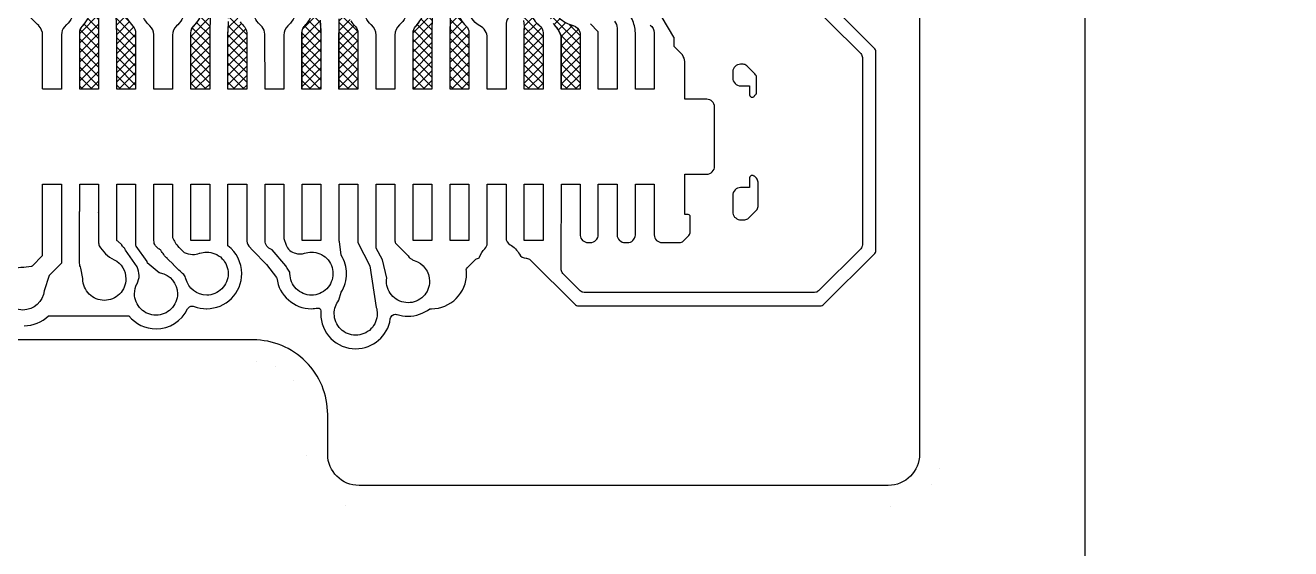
# Model space of a CAD drawing. Header units: millimetres. Extents: x 3440 to 3572, y 2 to 96.
# Drawn here: x 3493.55 to 3505.51, y 45.53 to 50.48 of the extents above; entities that cross this region are included whole.
import ezdxf

# ---------------------------------------------------------------- set-up
doc = ezdxf.new("R2010")
doc.units = ezdxf.units.MM
doc.header["$LTSCALE"] = 23.1
for name, color, linetype in [('gbr-dxf', 7, 'CONTINUOUS'), ('gbr-outline-dxf', 2, 'CONTINUOUS'), ('備註', 1, 'CONTINUOUS')]:
    doc.layers.add(name, color=color, linetype=linetype)

# ---------------------------------------------------------------- blocks, each defined once
blk = doc.blocks.new('1')
at = {"layer": '備註', "linetype": 'Continuous'}
h = blk.add_hatch(dxfattribs=at)
h.set_pattern_fill('ANSI37', color=3, scale=0.02, style=0)
h.paths.add_polyline_path([(4286.92, -448.577), (4286.92, -445.413, -0.038469), (4286.921, -445.409, -0.005741), (4286.922, -445.264, -0.012911), (4286.922, -445.263, -0.192745), (4288.774, -440.938), (4288.774, -440.938), (4290.68, -439.032, -0.022179), (4290.682, -439.03, -0.012999), (4290.683, -439.029, 0.198866), (4293.057, -433.298, -0.012999), (4293.057, -433.297), (4293.057, -433.042, 0.126703), (4293.054, -433.033, -0.238292), (4293.045, -432.998), (4293.05, -432.976), (4293.05, -432.975, -0.002638), (4293.051, -432.971, 0.052598), (4293.061, -432.88, -0.01044), (4293.061, -432.879, 0.052723), (4293.051, -432.788, -0.061206), (4293.048, -432.767), (4293.048, -432.767), (4293.048, -432.233), (4293.226, -432.233), (4293.226, -432.675, -0.009209), (4293.226, -432.678), (4293.226, -432.767, -0.169291), (4293.207, -432.822, 0.043546), (4293.166, -432.886, 0.006989), (4293.164, -432.894), (4293.164, -432.894, 0.108919), (4293.159, -432.901, -0.041884), (4293.158, -432.901, 0.053171), (4293.128, -432.988, -0.002636), (4293.127, -432.992, -0.011867), (4293.127, -432.994), (4293.122, -433.016, -0.117232), (4293.114, -433.032), (4293.114, -433.032, 0.146349), (4293.11, -433.043), (4293.11, -433.296, -0.012999), (4293.11, -433.297, -0.198807), (4290.722, -439.065, -0.03099), (4290.72, -439.067), (4290.72, -439.067), (4288.812, -440.976), (4288.811, -440.976, 0.192697), (4286.975, -445.263, -0.012911), (4286.975, -445.264, 0.005907), (4286.974, -445.412, -0.050361), (4286.973, -445.417), (4286.973, -448.558, -0.036092), (4286.973, -448.559, 0.180687), (4286.979, -448.572), (4286.994, -448.586, -0.042428), (4286.994, -448.587, 0.147346), (4287.004, -448.592, -0.171376), (4287.028, -448.603, 0.128411), (4287.16, -448.677, -0.015423), (4287.162, -448.677, -0.266442), (4287.224, -448.741, 0.071546), (4287.226, -448.746), (4287.226, -448.746), (4287.226, -448.76, -0.007106), (4287.226, -448.763), (4287.226, -449.012, -0.007121), (4287.226, -449.014), (4287.226, -449.279), (4287.048, -449.279), (4287.048, -449.274), (4287.048, -449.274), (4287.048, -448.777, 0.118025), (4286.973, -448.659, -0.183096), (4286.961, -448.634, 0.134987), (4286.957, -448.625), (4286.929, -448.597, -0.212453)])
h.paths.add_polyline_path([(4286.682, -448.588, -0.027768), (4286.692, -448.618), (4286.692, -448.622, 0.063503), (4286.693, -448.628), (4286.702, -448.682, -0.010797), (4286.702, -448.694, 0.010183), (4286.702, -448.695), (4286.702, -448.695, -0.108314), (4286.7, -448.704), (4286.7, -448.704), (4286.7, -448.704, 0.215605), (4286.699, -448.706), (4286.699, -448.736, 0.0273), (4286.699, -448.746), (4286.699, -448.746), (4286.699, -448.746), (4286.699, -448.766), (4286.698, -448.766), (4286.698, -449.274), (4286.699, -449.274), (4286.699, -449.279), (4286.876, -449.279), (4286.876, -449.014, 0.007121), (4286.876, -449.012), (4286.876, -448.746, 0.228558), (4286.843, -448.676), (4286.842, -448.676, -0.131355), (4286.755, -448.559, 0.079704), (4286.748, -448.548, -0.146239), (4286.745, -448.538, 0.036092), (4286.745, -448.537), (4286.745, -445.268, 0.087957), (4286.747, -445.259, -0.192757), (4288.65, -440.814), (4290.558, -438.905), (4290.558, -438.905), (4290.558, -438.905, 0.198869), (4292.881, -433.298, 0.013079), (4292.881, -433.297), (4292.881, -433.043, -0.144789), (4292.885, -433.032, 0.174547), (4292.894, -433.007), (4292.894, -432.986, 0.021595), (4292.894, -432.983, 0.067298), (4292.889, -432.952, 0.081765), (4292.884, -432.94), (4292.875, -432.926, -0.042283), (4292.869, -432.853, 0.010351), (4292.869, -432.852, -0.040896), (4292.875, -432.781), (4292.875, -432.78, 0.038766), (4292.876, -432.767), (4292.876, -432.678), (4292.876, -432.233), (4292.698, -432.233), (4292.698, -432.239), (4292.698, -432.239), (4292.698, -432.748), (4292.698, -432.748), (4292.698, -432.767, 0.23908), (4292.735, -432.838, 0.06729), (4292.735, -432.839, -0.115876), (4292.741, -432.846), (4292.741, -432.846, -0.046487), (4292.76, -432.905), (4292.781, -432.912, -0.252788), (4292.792, -432.927), (4292.793, -432.933, 0.12341), (4292.798, -432.951), (4292.801, -432.955, 0.01812), (4292.81, -432.991, 0.061967), (4292.813, -433, -0.102406), (4292.816, -433.008, 0.03609), (4292.816, -433.008, 0.160481), (4292.824, -433.031, 0.055776), (4292.824, -433.032, -0.152992), (4292.828, -433.043, 0.036092), (4292.828, -433.043), (4292.828, -433.296, 0.01306), (4292.828, -433.297, -0.198906), (4290.521, -438.868), (4290.521, -438.868), (4290.521, -438.868), (4288.612, -440.776), (4288.612, -440.777), (4288.612, -440.777, 0.192447), (4286.694, -445.25, 0.098806), (4286.692, -445.26), (4286.692, -448.537, 0.037059), (4286.692, -448.538, -0.152635), (4286.688, -448.549, 0.27377)])
h.paths.add_polyline_path([(4283.887, -448.557, -0.172995), (4283.896, -448.532), (4283.896, -448.532, 0.146349), (4283.9, -448.521), (4283.9, -446.418, -0.040138), (4283.9, -446.413, -0.198769), (4286.262, -440.714), (4286.263, -440.714), (4287.51, -439.467), (4287.51, -439.467), (4287.51, -439.467, 0.198907), (4289.904, -433.687, -0.016872), (4289.904, -433.686), (4289.904, -432.973, -0.036092), (4289.904, -432.973, 0.141335), (4289.9, -432.962, -0.212319), (4289.891, -432.932), (4289.903, -432.839), (4289.9, -432.786, -0.054356), (4289.898, -432.767), (4289.898, -432.678, -0.007121), (4289.898, -432.676), (4289.898, -432.239), (4289.898, -432.239), (4289.898, -432.233), (4290.076, -432.233), (4290.076, -432.767), (4290.076, -432.767), (4290.076, -432.767, -0.3159), (4290.017, -432.85, 0.141143), (4290.009, -432.858, -0.033597), (4290.009, -432.858), (4289.98, -432.906, 0.059391), (4289.978, -432.91, -0.029996), (4289.967, -432.949, -0.090958), (4289.961, -432.961), (4289.961, -432.961, 0.141804), (4289.957, -432.972), (4289.957, -433.687, -0.016893), (4289.957, -433.689, -0.198865), (4287.547, -439.504), (4287.547, -439.504), (4287.547, -439.504), (4286.3, -440.751), (4286.3, -440.751, 0.198902), (4283.953, -446.418, -0.026722), (4283.953, -446.42, -0.016159), (4283.953, -446.422), (4283.953, -448.52, -0.048029), (4283.953, -448.521, 0.152992), (4283.957, -448.532), (4283.957, -448.532, -0.092649), (4283.964, -448.545, -0.002776), (4283.965, -448.548, 0.055059), (4283.995, -448.614, -0.039851), (4283.996, -448.615, 0.137615), (4284.004, -448.622), (4284.004, -448.622), (4284.004, -448.622), (4284.005, -448.624, 0.441021), (4284.005, -448.624), (4284.005, -448.625), (4284.014, -448.642, 0.037742), (4284.047, -448.68, -0.212517), (4284.076, -448.746), (4284.076, -448.835, -0.007121), (4284.076, -448.837), (4284.076, -449.279), (4283.898, -449.279), (4283.898, -449.274), (4283.898, -449.274), (4283.898, -448.766), (4283.898, -448.765), (4283.898, -448.746), (4283.898, -448.746), (4283.898, -448.746, -0.040316), (4283.9, -448.731, -0.010149), (4283.9, -448.73), (4283.903, -448.639, 0.050913), (4283.89, -448.572), (4283.889, -448.571, -0.088155)])
h.paths.add_polyline_path([(4283.548, -448.835, 0.009209), (4283.548, -448.838), (4283.548, -449.273), (4283.548, -449.273), (4283.548, -449.279), (4283.726, -449.279), (4283.726, -448.746), (4283.726, -448.746, 0.019469), (4283.726, -448.739), (4283.731, -448.597), (4283.731, -448.597, -0.396062), (4283.731, -448.597), (4283.731, -448.596), (4283.731, -448.596), (4283.731, -448.596, -0.135041), (4283.731, -448.585), (4283.731, -448.585, -0.012549), (4283.735, -448.569, 0.254191), (4283.728, -448.532), (4283.728, -448.532, -0.146437), (4283.724, -448.521), (4283.724, -446.418, 0.016923), (4283.724, -446.416, -0.198862), (4286.138, -440.59), (4286.138, -440.589), (4287.386, -439.342), (4287.386, -439.342), (4287.386, -439.342, 0.198917), (4289.728, -433.687, 0.016923), (4289.728, -433.685), (4289.728, -433.01, -0.152918), (4289.732, -432.999), (4289.732, -432.999, 0.175279), (4289.741, -432.973), (4289.741, -432.951, 0.145547), (4289.735, -432.929), (4289.725, -432.851), (4289.726, -432.773, 0.018935), (4289.726, -432.767), (4289.726, -432.767), (4289.726, -432.767), (4289.726, -432.747), (4289.726, -432.239), (4289.726, -432.233), (4289.548, -432.233), (4289.548, -432.239), (4289.548, -432.676, 0.007121), (4289.548, -432.678), (4289.548, -432.767, 0.194527), (4289.573, -432.829, -0.111015), (4289.663, -432.984, 0.105582), (4289.671, -432.999), (4289.671, -432.999, -0.152929), (4289.675, -433.01, 0.036092), (4289.675, -433.01), (4289.675, -433.686, 0.013079), (4289.675, -433.687, 0.020044), (4289.675, -433.689, -0.198851), (4287.348, -439.305), (4287.348, -439.305), (4287.348, -439.305), (4286.101, -440.552), (4286.101, -440.552, 0.198871), (4283.671, -446.416, 0.013079), (4283.671, -446.418), (4283.671, -446.418, 0.020066), (4283.671, -446.42), (4283.671, -448.521, -0.150332), (4283.667, -448.532, 0.096433), (4283.66, -448.545, -0.122485), (4283.576, -448.681, 0.204905), (4283.548, -448.746)])
h.paths.add_polyline_path([(4285.648, -449.279), (4285.648, -448.746), (4285.648, -448.746), (4285.648, -448.746, -0.186162), (4285.672, -448.686, -0.011402), (4285.673, -448.685, 0.113626), (4285.759, -448.536, -0.002685), (4285.76, -448.533, -0.098981), (4285.767, -448.519), (4285.767, -448.519, 0.152897), (4285.771, -448.508, -0.05707), (4285.771, -448.507), (4285.771, -445.932, -0.020066), (4285.771, -445.93, -0.198906), (4288.052, -440.424), (4288.052, -440.424), (4288.052, -440.424), (4289.186, -439.29), (4289.186, -439.29), (4289.186, -439.29, 0.198918), (4291.767, -433.059, -0.01306), (4291.768, -433.057), (4291.768, -433.022, -0.048029), (4291.767, -433.022, 0.145602), (4291.764, -433.011, -0.124838), (4291.755, -432.994, -0.014226), (4291.755, -432.992, -0.038028), (4291.741, -432.915), (4291.708, -432.855, 0.133018), (4291.7, -432.848, -0.293511), (4291.648, -432.767), (4291.648, -432.767), (4291.648, -432.233), (4291.826, -432.233), (4291.826, -432.676, -0.007106), (4291.826, -432.678), (4291.826, -432.767, -0.044204), (4291.825, -432.782), (4291.824, -432.783, 0.019404), (4291.82, -432.816), (4291.833, -432.917, -0.04233), (4291.833, -432.924), (4291.833, -432.986, -0.171575), (4291.825, -433.011), (4291.824, -433.011, 0.152897), (4291.821, -433.022), (4291.821, -433.059, -0.013079), (4291.82, -433.06, -0.198885), (4289.224, -439.327), (4289.224, -439.327), (4289.224, -439.327), (4288.089, -440.462), (4288.089, -440.462), (4288.089, -440.462, 0.198837), (4285.824, -445.928, -0.020022), (4285.824, -445.93), (4285.824, -448.509, 0.126649), (4285.828, -448.519, -0.255471), (4285.836, -448.555, -0.002709), (4285.834, -448.559, 0.019111), (4285.827, -448.587), (4285.826, -448.742, -0.011961), (4285.826, -448.746), (4285.826, -448.835, -0.009235), (4285.826, -448.838), (4285.826, -449.279)])
h.paths.add_polyline_path([(4284.598, -449.279), (4284.598, -448.746), (4284.598, -448.746), (4284.598, -448.746, -0.181251), (4284.62, -448.687, -0.01195), (4284.621, -448.686, 0.113438), (4284.71, -448.528, -0.100452), (4284.717, -448.514), (4284.717, -448.514, 0.152897), (4284.721, -448.503, -0.037059), (4284.721, -448.502), (4284.721, -446.364, -0.013079), (4284.721, -446.363, -0.198867), (4287.215, -440.344), (4287.215, -440.344), (4288.359, -439.2), (4288.359, -439.2), (4288.359, -439.2, 0.198919), (4290.719, -433.502, -0.01306), (4290.719, -433.5), (4290.719, -432.978, 0.141403), (4290.716, -432.967, -0.106282), (4290.708, -432.953, 0.037341), (4290.692, -432.915, 0.121014), (4290.685, -432.908), (4290.685, -432.908), (4290.669, -432.878, 0.05425), (4290.628, -432.834, -0.021193), (4290.626, -432.831, -0.205959), (4290.598, -432.767), (4290.598, -432.767), (4290.598, -432.748), (4290.598, -432.748), (4290.598, -432.239), (4290.598, -432.239), (4290.598, -432.233), (4290.776, -432.233), (4290.776, -432.676, -0.006875), (4290.776, -432.678), (4290.776, -432.767, -0.060251), (4290.773, -432.788), (4290.771, -432.832), (4290.785, -432.935, -0.215499), (4290.776, -432.966), (4290.776, -432.966, 0.152897), (4290.772, -432.978, -0.037059), (4290.772, -432.978), (4290.772, -433.502, -0.013079), (4290.772, -433.503, -0.198882), (4288.396, -439.237), (4288.396, -439.237), (4288.396, -439.237), (4287.252, -440.381), (4287.252, -440.381, 0.198902), (4284.774, -446.364, -0.01306), (4284.774, -446.365), (4284.774, -448.504, 0.126611), (4284.778, -448.513, -0.255514), (4284.786, -448.55, 0.048391), (4284.771, -448.627), (4284.774, -448.728, -0.050849), (4284.776, -448.746), (4284.776, -448.835, -0.009235), (4284.776, -448.838), (4284.776, -449.279)])
h.paths.add_polyline_path([(4284.939, -448.56, -0.250239), (4284.946, -448.523), (4284.946, -448.523, 0.152967), (4284.95, -448.512), (4284.95, -446.364, -0.013079), (4284.95, -446.363, -0.198864), (4287.376, -440.506), (4287.376, -440.506), (4287.376, -440.506), (4288.521, -439.361), (4288.521, -439.361), (4288.521, -439.361, 0.198847), (4290.948, -433.504, -0.020044), (4290.948, -433.502), (4290.948, -433.502, -0.01306), (4290.948, -433.501), (4290.948, -432.951, 0.152951), (4290.944, -432.94, -0.039884), (4290.944, -432.94, -0.209268), (4290.935, -432.909), (4290.938, -432.892), (4290.948, -432.744), (4290.948, -432.233), (4291.126, -432.233), (4291.126, -432.676, -0.007335), (4291.126, -432.678), (4291.126, -432.767, -0.258233), (4291.084, -432.842, 0.039395), (4291.06, -432.861), (4291.011, -432.946), (4291.011, -432.946, 0.259695), (4291.001, -432.962, -0.034686), (4291.001, -432.963), (4291.001, -433.5, -0.016923), (4291.001, -433.502, -0.198912), (4288.558, -439.399), (4288.558, -439.399), (4288.558, -439.399), (4287.414, -440.543), (4287.414, -440.543), (4287.414, -440.543, 0.198899), (4285.003, -446.364, -0.01306), (4285.003, -446.365), (4285.003, -448.511, -0.048029), (4285.003, -448.512, 0.14893), (4285.007, -448.523, -0.099394), (4285.014, -448.536, 0.061896), (4285.051, -448.619, 0.069304), (4285.055, -448.623), (4285.055, -448.623), (4285.061, -448.634, 0.043693), (4285.101, -448.684, -0.017871), (4285.103, -448.686, -0.186699), (4285.126, -448.746), (4285.126, -448.746), (4285.126, -449.279), (4284.948, -449.279), (4284.948, -449.273), (4284.948, -448.838, -0.009209), (4284.948, -448.835), (4284.948, -448.746, -0.018469), (4284.949, -448.739), (4284.951, -448.613), (4284.951, -448.613, 0.014957), (4284.951, -448.612, 0.036518)])
h.paths.add_polyline_path([(4282.498, -448.746), (4282.498, -448.835), (4282.498, -449.279), (4282.676, -449.279), (4282.676, -449.273), (4282.676, -449.273), (4282.676, -448.765), (4282.676, -448.765), (4282.676, -448.746, 0.030518), (4282.676, -448.735), (4282.675, -448.597, -0.027525), (4282.684, -448.553, 0.002633), (4282.686, -448.55, 0.255399), (4282.677, -448.513, -0.137907), (4282.674, -448.503), (4282.674, -446.328, 0.01306), (4282.674, -446.326, -0.198907), (4284.953, -440.825), (4284.953, -440.825), (4284.953, -440.825), (4286.747, -439.031, 0.041596), (4286.75, -439.028, 0.15799), (4288.674, -433.089, 0.020066), (4288.674, -433.087), (4288.674, -433.01, 0.05707), (4288.674, -433.01, -0.152897), (4288.678, -432.999, 0.173258), (4288.687, -432.974), (4288.687, -432.946, 0.050081), (4288.686, -432.938), (4288.671, -432.822), (4288.673, -432.789, 0.064351), (4288.676, -432.767), (4288.676, -432.747), (4288.676, -432.678), (4288.676, -432.239), (4288.676, -432.233), (4288.498, -432.233), (4288.498, -432.239), (4288.498, -432.678), (4288.498, -432.747), (4288.498, -432.767, 0.180381), (4288.52, -432.825, 0.01427), (4288.521, -432.827, -0.04928), (4288.569, -432.89), (4288.569, -432.891, 0.118045), (4288.569, -432.892, -0.027346), (4288.571, -432.894, -0.060362), (4288.609, -432.983, 0.110384), (4288.617, -432.999, -0.146233), (4288.621, -433.009), (4288.621, -433.089, 0.020044), (4288.621, -433.091, -0.157884), (4286.708, -438.995), (4284.915, -440.788), (4284.915, -440.788), (4284.915, -440.788, 0.198869), (4282.621, -446.325, 0.013079), (4282.621, -446.326), (4282.621, -448.503, -0.152897), (4282.617, -448.514), (4282.617, -448.514, 0.100206), (4282.61, -448.528, 0.002647), (4282.609, -448.531, -0.110971), (4282.521, -448.686, 0.010784), (4282.52, -448.687, 0.182088)])
h.paths.add_polyline_path([(4282.839, -448.559, 0.002676), (4282.84, -448.563, -0.008691), (4282.843, -448.575), (4282.848, -448.766), (4282.848, -449.274), (4282.848, -449.274), (4282.848, -449.279), (4283.026, -449.279), (4283.026, -448.835), (4283.026, -448.746, 0.195254), (4283.001, -448.684, -0.115352), (4282.915, -448.54, 0.002713), (4282.914, -448.536, 0.095115), (4282.907, -448.523, 0.040767), (4282.907, -448.523, -0.152992), (4282.903, -448.512, 0.036092), (4282.903, -448.511), (4282.903, -446.327, 0.03042), (4282.903, -446.324, -0.198847), (4285.114, -440.987), (4285.114, -440.987), (4285.114, -440.987), (4286.921, -439.18, 0.040674), (4286.924, -439.177, 0.15841), (4288.903, -433.09, 0.013079), (4288.903, -433.089), (4288.903, -432.975, -0.152234), (4288.907, -432.964, 0.095505), (4288.915, -432.951, 0.019977), (4288.923, -432.925, -0.219672), (4288.934, -432.912), (4288.934, -432.912), (4288.966, -432.855), (4288.966, -432.855, -0.140609), (4288.974, -432.848), (4288.974, -432.848, 0.29281), (4289.026, -432.767), (4289.026, -432.678, 0.006875), (4289.026, -432.676), (4289.026, -432.239), (4289.026, -432.233), (4288.848, -432.233), (4288.848, -432.239), (4288.848, -432.747), (4288.848, -432.767), (4288.848, -432.767, 0.056627), (4288.85, -432.787, -0.026278), (4288.854, -432.814), (4288.838, -432.933, 0.198048), (4288.846, -432.962, 0.04083), (4288.846, -432.962, -0.145886), (4288.85, -432.973, 0.058027), (4288.85, -432.973), (4288.85, -433.088, 0.01306), (4288.85, -433.089, -0.158386), (4286.883, -439.144), (4285.077, -440.949), (4285.077, -440.949), (4285.077, -440.95, 0.198917), (4282.85, -446.326, 0.016923), (4282.85, -446.328), (4282.85, -448.512, -0.144789), (4282.846, -448.523, 0.252674)])
h.paths.add_polyline_path([(4285.989, -448.569, -0.2567), (4285.996, -448.532, 0.139935), (4286, -448.521), (4286, -445.93, -0.013079), (4286, -445.929, -0.198872), (4288.213, -440.586), (4288.213, -440.586), (4288.213, -440.586), (4289.348, -439.451, 0.198911), (4291.996, -433.059, -0.017024), (4291.996, -433.057), (4291.996, -433.013, -0.048029), (4291.996, -433.013, 0.152992), (4291.992, -433.002), (4291.992, -433.002, -0.186251), (4291.983, -432.975), (4291.983, -432.949, -0.043586), (4291.984, -432.942), (4292.002, -432.811), (4292.001, -432.798, 0.010184), (4291.999, -432.781, -0.039382), (4291.998, -432.767), (4291.998, -432.678, -0.007121), (4291.998, -432.676), (4291.998, -432.233), (4292.176, -432.233), (4292.176, -432.767), (4292.176, -432.767), (4292.176, -432.767, -0.264407), (4292.133, -432.843, 0.118492), (4292.126, -432.85), (4292.126, -432.85), (4292.112, -432.877), (4292.097, -432.892), (4292.097, -432.892, 0.213294), (4292.083, -432.901, 0.007572), (4292.077, -432.913, -0.03781), (4292.061, -432.987, -0.107864), (4292.053, -433.002), (4292.053, -433.002, 0.152897), (4292.049, -433.013), (4292.049, -433.059, -0.016893), (4292.049, -433.06, -0.198872), (4289.386, -439.489), (4289.386, -439.489), (4288.251, -440.624), (4288.251, -440.624), (4288.251, -440.624, 0.198911), (4286.053, -445.93, -0.01306), (4286.053, -445.931), (4286.053, -448.52, -0.048029), (4286.053, -448.521, 0.152992), (4286.057, -448.532), (4286.057, -448.532, -0.108794), (4286.065, -448.547), (4286.065, -448.548, 0.120342), (4286.149, -448.682, -0.011273), (4286.15, -448.683, -0.198693), (4286.176, -448.746), (4286.176, -448.835), (4286.176, -449.279), (4285.998, -449.279), (4285.998, -448.835), (4285.998, -448.746, -0.037571), (4285.999, -448.732), (4286.002, -448.636), (4286.002, -448.636), (4286.002, -448.636, 0.081875), (4286.002, -448.63, 0.04431), (4285.99, -448.572, -0.002781)])
at = {"layer": 'gbr-dxf', "color": 3, "linetype": 'Continuous'}
for points in [[(4282.498, -449.279), (4282.498, -448.835), (4282.498, -448.746, -0.182088), (4282.52, -448.687, -0.010784), (4282.521, -448.686, 0.110971), (4282.609, -448.531, -0.002647), (4282.61, -448.528, -0.100206), (4282.617, -448.514), (4282.617, -448.514, 0.152897), (4282.621, -448.503), (4282.621, -446.326, -0.013079), (4282.621, -446.325, -0.198869), (4284.915, -440.788), (4284.915, -440.788), (4284.915, -440.788), (4286.708, -438.995, 0.157884)], [(4288.903, -433.09, -0.15841), (4286.924, -439.177, -0.040674), (4286.921, -439.18), (4285.114, -440.987), (4285.114, -440.987), (4285.114, -440.987, 0.198847), (4282.903, -446.324, -0.03042), (4282.903, -446.327), (4282.903, -448.511, -0.036092), (4282.903, -448.512, 0.152992), (4282.907, -448.523, -0.040767), (4282.907, -448.523, -0.095115), (4282.914, -448.536, -0.002713), (4282.915, -448.54, 0.115352), (4283.001, -448.684, -0.195254), (4283.026, -448.746), (4283.026, -448.835)], [(4283.548, -448.835), (4283.548, -448.746, -0.204905), (4283.576, -448.681, 0.122485), (4283.66, -448.545, -0.096433), (4283.667, -448.532, 0.150332), (4283.671, -448.521), (4283.671, -446.42, -0.020066), (4283.671, -446.418), (4283.671, -446.418, -0.013079), (4283.671, -446.416, -0.198871), (4286.101, -440.552), (4286.101, -440.552), (4287.348, -439.305), (4287.348, -439.305), (4287.348, -439.305, 0.198851), (4289.675, -433.689, -0.020044)], [(4284.014, -448.642, 0.037742), (4284.047, -448.68, -0.212517), (4284.076, -448.746), (4284.076, -448.835, -0.007121), (4284.076, -448.837), (4284.076, -449.279), (4283.898, -449.279), (4283.898, -449.274), (4283.898, -449.274), (4283.898, -448.766), (4283.898, -448.765), (4283.898, -448.746), (4283.898, -448.746), (4283.898, -448.746, -0.040316), (4283.9, -448.731, -0.010149), (4283.9, -448.73), (4283.903, -448.639, 0.050913)], [(4284.771, -448.627), (4284.774, -448.728, -0.050849), (4284.776, -448.746), (4284.776, -448.835, -0.009235), (4284.776, -448.838), (4284.776, -449.279), (4284.598, -449.279), (4284.598, -448.746), (4284.598, -448.746), (4284.598, -448.746, -0.181251), (4284.62, -448.687, -0.01195), (4284.621, -448.686, 0.113438), (4284.71, -448.528, -0.100452)], [(4285.061, -448.634, 0.043693), (4285.101, -448.684, -0.017871), (4285.103, -448.686, -0.186699), (4285.126, -448.746), (4285.126, -448.746), (4285.126, -449.279), (4284.948, -449.279), (4284.948, -449.273), (4284.948, -448.838, -0.009209), (4284.948, -448.835), (4284.948, -448.746, -0.018469), (4284.949, -448.739), (4284.951, -448.613)], [(4285.827, -448.587), (4285.826, -448.742, -0.011961), (4285.826, -448.746), (4285.826, -448.835, -0.009235), (4285.826, -448.838), (4285.826, -449.279), (4285.648, -449.279), (4285.648, -448.746), (4285.648, -448.746), (4285.648, -448.746, -0.186162), (4285.672, -448.686, -0.011402), (4285.673, -448.685, 0.113626), (4285.759, -448.536, -0.002685)], [(4292.049, -433.06, -0.198872), (4289.386, -439.489), (4289.386, -439.489), (4288.251, -440.624), (4288.251, -440.624), (4288.251, -440.624, 0.198911), (4286.053, -445.93, -0.01306), (4286.053, -445.931), (4286.053, -448.52, -0.048029), (4286.053, -448.521, 0.152992), (4286.057, -448.532), (4286.057, -448.532, -0.108794), (4286.065, -448.547), (4286.065, -448.548, 0.120342), (4286.149, -448.682, -0.011273), (4286.15, -448.683, -0.198693), (4286.176, -448.746), (4286.176, -448.835)], [(4287.028, -448.603, 0.128411), (4287.16, -448.677, -0.015423), (4287.162, -448.677, -0.266442), (4287.224, -448.741, 0.071546), (4287.226, -448.746), (4287.226, -448.746), (4287.226, -448.76, -0.007106), (4287.226, -448.763), (4287.226, -449.012, -0.007121), (4287.226, -449.014), (4287.226, -449.279), (4287.048, -449.279), (4287.048, -449.274), (4287.048, -449.274), (4287.048, -448.777, 0.118025), (4286.973, -448.659, -0.183096)], [(4286.755, -448.559, 0.131355), (4286.842, -448.676), (4286.843, -448.676, -0.228558), (4286.876, -448.746), (4286.876, -449.012, -0.007121), (4286.876, -449.014), (4286.876, -449.279), (4286.699, -449.279), (4286.699, -449.274), (4286.698, -449.274), (4286.698, -448.766), (4286.699, -448.766), (4286.699, -448.746), (4286.699, -448.746), (4286.699, -448.746, -0.0273), (4286.699, -448.736), (4286.699, -448.706, -0.215605), (4286.7, -448.704), (4286.7, -448.704), (4286.7, -448.704, 0.108314), (4286.702, -448.695), (4286.702, -448.695, -0.010183), (4286.702, -448.694, 0.010797), (4286.702, -448.682), (4286.693, -448.628, -0.063503)], [(4286.747, -439.031), (4284.953, -440.825), (4284.953, -440.825), (4284.953, -440.825, 0.198907), (4282.674, -446.326, -0.01306), (4282.674, -446.328), (4282.674, -448.503, 0.137907), (4282.677, -448.513, -0.255399), (4282.686, -448.55, -0.002633), (4282.684, -448.553, 0.027525), (4282.675, -448.597), (4282.676, -448.735, -0.030518), (4282.676, -448.746), (4282.676, -448.765), (4282.676, -448.765), (4282.676, -449.273), (4282.676, -449.273), (4282.676, -449.279), (4282.498, -449.279)], [(4283.731, -448.597), (4283.726, -448.739, -0.019469), (4283.726, -448.746), (4283.726, -448.746), (4283.726, -449.279), (4283.548, -449.279), (4283.548, -449.273), (4283.548, -449.273), (4283.548, -448.838, -0.009209), (4283.548, -448.835)], [(4283.026, -448.835), (4283.026, -449.279), (4282.848, -449.279), (4282.848, -449.274), (4282.848, -449.274), (4282.848, -448.766), (4282.843, -448.575, 0.008691), (4282.84, -448.563, -0.002676), (4282.839, -448.559)], [(4286.176, -448.835), (4286.176, -449.279), (4285.998, -449.279), (4285.998, -448.835), (4285.998, -448.746, -0.037571), (4285.999, -448.732), (4286.002, -448.636), (4286.002, -448.636), (4286.002, -448.636, 0.081875), (4286.002, -448.63, 0.04431), (4285.99, -448.572, -0.002781), (4285.989, -448.569)]]:
    blk.add_lwpolyline(points, format="xyb", dxfattribs=at)

msp = doc.modelspace()

# ---------------------------------------------------------------- linework, layer by layer
at = {"layer": 'gbr-dxf'}
msp.add_line((3494.591, 48.974), (3494.591, 48.447), dxfattribs=at)
at = {"layer": 'gbr-dxf', "linetype": 'Continuous'}
for points in [[(3499.891, 66.917), (3499.891, 66.424, -0.014748), (3499.891, 66.423, 0.218593), (3499.935, 66.328, -0.014748), (3499.936, 66.327, -0.216981), (3500.005, 66.174, -0.080329), (3499.995, 66.11, -0.001554), (3499.994, 66.048), (3499.994, 66.048, -0.109709), (3498.249, 60.717), (3497.085, 59.243), (3496.094, 58.251, 0.198219), (3493.995, 53.204), (3493.995, 50.702, -0.080301), (3494.006, 50.638, -0.213625), (3493.938, 50.486, 0.042382), (3493.936, 50.484), (3493.936, 50.484), (3493.918, 50.467, 0.164302), (3493.891, 50.391), (3493.891, 50.143)], [(3500.468, 66.065, -0.15841), (3498.489, 59.979, -0.040674), (3498.487, 59.976), (3496.68, 58.169), (3496.68, 58.169), (3496.68, 58.169, 0.198847), (3494.468, 52.831, -0.03042), (3494.468, 52.828), (3494.468, 50.644, -0.036092), (3494.468, 50.644, 0.152992), (3494.472, 50.633, -0.040767), (3494.472, 50.632, -0.095115), (3494.479, 50.619, -0.002713), (3494.48, 50.616, 0.115352), (3494.566, 50.472, -0.195254), (3494.591, 50.41), (3494.591, 50.321)], [(3503.614, 66.095, -0.198872), (3500.951, 59.667), (3500.951, 59.667), (3499.816, 58.532), (3499.816, 58.532), (3499.816, 58.532, 0.198911), (3497.618, 53.226, -0.01306), (3497.618, 53.225), (3497.618, 50.635, -0.048029), (3497.618, 50.635, 0.152992), (3497.622, 50.624), (3497.622, 50.624, -0.108794), (3497.63, 50.609), (3497.63, 50.608, 0.120342), (3497.714, 50.474, -0.011273), (3497.715, 50.473, -0.198693), (3497.741, 50.41), (3497.741, 50.321)], [(3507.134, 65.913, -0.161259), (3504.588, 58.748, -0.03053), (3504.581, 58.74, -0.017073), (3504.577, 58.736), (3502.036, 56.196), (3502.036, 56.195, 0.198641), (3500.814, 53.247, -0.010853), (3500.814, 53.243), (3500.814, 50.871, 0.190146), (3500.836, 50.821), (3501.443, 50.213, -0.198959), (3501.458, 50.178), (3501.458, 48.405, -0.199561), (3501.443, 48.37), (3501.043, 47.971, -0.198397), (3501.007, 47.957), (3498.828, 47.957, -0.198766), (3498.793, 47.971), (3498.628, 48.136, -0.199181), (3498.613, 48.171), (3498.613, 48.466), (3498.613, 48.466)], [(3495.114, 50.321), (3495.114, 50.41, -0.204905), (3495.141, 50.474, 0.122485), (3495.225, 50.611, -0.096433), (3495.233, 50.624, 0.150332), (3495.236, 50.635), (3495.236, 52.736, -0.020066), (3495.236, 52.738), (3495.236, 52.738, -0.013079), (3495.236, 52.739, -0.198871), (3497.666, 58.603), (3497.666, 58.604), (3498.913, 59.851), (3498.913, 59.851), (3498.913, 59.851, 0.198851), (3501.24, 65.467, -0.020044)], [(3494.064, 49.877), (3494.064, 50.321), (3494.064, 50.41, -0.182088), (3494.086, 50.469, -0.010784), (3494.087, 50.47, 0.110971), (3494.174, 50.624, -0.002647), (3494.175, 50.628, -0.100206), (3494.182, 50.642), (3494.182, 50.642, 0.152897), (3494.186, 50.653), (3494.186, 52.829, -0.013079), (3494.186, 52.83, -0.198869), (3496.48, 58.368), (3496.48, 58.368), (3496.48, 58.368), (3498.273, 60.161, 0.157884)], [(3498.312, 60.124), (3496.518, 58.33), (3496.518, 58.33), (3496.518, 58.33, 0.198907), (3494.239, 52.829, -0.01306), (3494.239, 52.828), (3494.239, 50.653, 0.137907), (3494.243, 50.643, -0.255399), (3494.251, 50.606, -0.002633), (3494.25, 50.602, 0.027525), (3494.24, 50.559), (3494.241, 50.421, -0.030518), (3494.241, 50.41), (3494.241, 50.39), (3494.241, 50.39), (3494.241, 49.882), (3494.241, 49.882), (3494.241, 49.877), (3494.064, 49.877)], [(3501.974, 54.195), (3501.974, 51.068, 0.192286), (3501.98, 51.055, -0.22971), (3501.999, 51.016), (3501.999, 46.429, -0.411228), (3501.702, 46.132), (3496.702, 46.132, -0.41397), (3496.406, 46.428), (3496.406, 46.804, 0.414216), (3495.702, 47.508), (3488.702, 47.508, -0.41422), (3488.406, 47.804), (3488.406, 50.848, -0.035756), (3488.406, 50.849)], [(3493.538, 47.642, 0.194282), (3493.767, 47.735), (3494.527, 47.735, 0.225493), (3494.784, 47.613, 0.287325), (3495.082, 47.8, -0.286288), (3495.127, 47.828, -0.090662), (3495.145, 47.825, 0.090482), (3495.262, 47.803), (3495.263, 47.803, 0.414221), (3495.594, 48.134), (3495.594, 48.135), (3495.594, 48.135, 0.232885), (3495.464, 48.397), (3495.464, 48.714, -0.037923), (3495.464, 48.727), (3495.464, 48.974), (3495.464, 48.974), (3495.464, 48.98), (3495.641, 48.98), (3495.641, 48.458, 0.135593), (3495.66, 48.394), (3495.698, 48.352), (3495.829, 48.22), (3495.924, 48.099), (3495.925, 48.092, 0.377033), (3496.253, 47.803), (3496.253, 47.803, 0.043881), (3496.311, 47.809, -0.044285), (3496.316, 47.809, -0.414291), (3496.341, 47.784, -0.020306), (3496.341, 47.782, 0.019709), (3496.34, 47.756), (3496.34, 47.755, 0.414218), (3496.671, 47.424), (3496.671, 47.424, 0.371521), (3496.998, 47.706, -0.37194), (3497.048, 47.75, -0.078257), (3497.064, 47.747, 0.077997), (3497.165, 47.731), (3497.165, 47.731, 0.169129), (3497.371, 47.803, 0.010162), (3497.384, 47.803), (3497.387, 47.803, 0.41422), (3497.718, 48.133), (3497.718, 48.134, 0.025855), (3497.716, 48.168, -0.026881), (3497.716, 48.171, -0.199063), (3497.723, 48.189), (3497.799, 48.264, -0.175846), (3497.83, 48.279, 0.21497), (3497.842, 48.289, -0.117484), (3497.891, 48.37), (3497.892, 48.37, 0.189923), (3497.914, 48.421), (3497.914, 48.446), (3497.914, 48.446), (3497.914, 48.98), (3498.091, 48.98), (3498.091, 48.715, -0.007106), (3498.091, 48.713), (3498.091, 48.473, -0.014769), (3498.091, 48.472, 0.269882), (3498.129, 48.407, -0.159244), (3498.218, 48.317, 0.25778), (3498.28, 48.279), (3498.284, 48.279, -0.198889), (3498.32, 48.264), (3498.74, 47.844, 0.198959), (3498.775, 47.829), (3501.06, 47.829, 0.198433), (3501.095, 47.844), (3501.57, 48.317, 0.199543), (3501.585, 48.353), (3501.585, 50.231, 0.198889), (3501.57, 50.266), (3501.068, 50.768, -0.198876)], [(3493.891, 50.143), (3493.891, 49.877), (3493.714, 49.877), (3493.714, 49.882), (3493.713, 49.882), (3493.713, 50.136), (3493.713, 50.143), (3493.713, 50.39, 0.194303), (3493.677, 50.476, -0.020011), (3493.676, 50.478), (3493.665, 50.489, -0.020766), (3493.653, 50.5), (3493.599, 50.554), (3493.599, 50.632, -0.007244), (3493.599, 50.638)], [(3494.591, 50.321), (3494.591, 49.877), (3494.414, 49.877), (3494.414, 49.882), (3494.413, 49.882), (3494.413, 50.39), (3494.408, 50.581, 0.008691), (3494.405, 50.593, -0.002676), (3494.404, 50.596)], [(3496.336, 50.529), (3496.34, 50.428, -0.050849), (3496.341, 50.41), (3496.341, 50.321, -0.009235), (3496.341, 50.318), (3496.341, 49.877), (3496.164, 49.877), (3496.164, 50.41), (3496.164, 50.41), (3496.164, 50.41, -0.181251), (3496.185, 50.468, -0.01195), (3496.187, 50.47, 0.113438), (3496.275, 50.628, -0.100452)], [(3497.393, 50.568), (3497.391, 50.414, -0.011961), (3497.391, 50.41), (3497.391, 50.321, -0.009235), (3497.391, 50.318), (3497.391, 49.877), (3497.214, 49.877), (3497.214, 50.41), (3497.214, 50.41), (3497.214, 50.41, -0.186162), (3497.237, 50.47, -0.011402), (3497.238, 50.471, 0.113626), (3497.324, 50.619, -0.002685)], [(3497.741, 50.321), (3497.741, 49.877), (3497.564, 49.877), (3497.564, 50.321), (3497.564, 50.41, -0.037571), (3497.565, 50.423), (3497.567, 50.519), (3497.567, 50.519), (3497.567, 50.519, 0.081875), (3497.568, 50.526, 0.04431), (3497.555, 50.583, -0.002781), (3497.554, 50.587)], [(3498.32, 50.597, 0.131355), (3498.408, 50.48), (3498.408, 50.48, -0.228558), (3498.441, 50.41), (3498.441, 50.143, -0.007121), (3498.441, 50.141), (3498.441, 49.877), (3498.264, 49.877), (3498.264, 49.882), (3498.264, 49.882), (3498.264, 50.39), (3498.264, 50.39), (3498.264, 50.41), (3498.264, 50.41), (3498.264, 50.41, -0.0273), (3498.264, 50.42), (3498.265, 50.45, -0.215605), (3498.265, 50.452), (3498.265, 50.452), (3498.265, 50.452, 0.108314), (3498.267, 50.46), (3498.267, 50.461, -0.010183), (3498.267, 50.462, 0.010797), (3498.267, 50.474), (3498.258, 50.527, -0.063503)], [(3495.296, 50.558), (3495.291, 50.417, -0.019469), (3495.291, 50.41), (3495.291, 50.41), (3495.291, 49.877), (3495.114, 49.877), (3495.114, 49.882), (3495.114, 49.882), (3495.114, 50.318, -0.009209), (3495.114, 50.321)], [(3495.579, 50.514, 0.037742), (3495.612, 50.476, -0.212517), (3495.641, 50.41), (3495.641, 50.321, -0.007121), (3495.641, 50.319), (3495.641, 49.877), (3495.464, 49.877), (3495.464, 49.882), (3495.464, 49.882), (3495.464, 50.39), (3495.464, 50.391), (3495.464, 50.41), (3495.464, 50.41), (3495.464, 50.41, -0.040316), (3495.465, 50.424, -0.010149), (3495.465, 50.425), (3495.469, 50.517, 0.050913)], [(3496.626, 50.522, 0.043693), (3496.666, 50.472, -0.017871), (3496.668, 50.47, -0.186699), (3496.691, 50.41), (3496.691, 50.41), (3496.691, 49.877), (3496.514, 49.877), (3496.514, 49.882), (3496.514, 50.318, -0.009209), (3496.514, 50.321), (3496.514, 50.41, -0.018469), (3496.514, 50.416), (3496.516, 50.543)], [(3498.593, 50.553, 0.128411), (3498.725, 50.479, -0.015423), (3498.727, 50.478, -0.266442), (3498.789, 50.415, 0.071546), (3498.791, 50.41), (3498.791, 50.41), (3498.791, 50.395, -0.007106), (3498.791, 50.393), (3498.791, 50.143, -0.007121), (3498.791, 50.141), (3498.791, 49.877), (3498.614, 49.877), (3498.614, 49.882), (3498.614, 49.882), (3498.614, 50.379, 0.118025), (3498.539, 50.496, -0.183096)], [(3499.115, 50.519, -0.205244), (3499.141, 50.454), (3499.141, 50.143, -0.007121), (3499.141, 50.141), (3499.141, 49.877), (3498.963, 49.877), (3498.963, 50.41), (3498.963, 50.41), (3498.963, 50.412, 0.174062), (3498.958, 50.424), (3498.889, 50.494, 0.142763)], [(3499.141, 48.974), (3499.141, 48.501, 0.407483), (3499.216, 48.427, -0.014695), (3499.218, 48.427), (3499.237, 48.427, -0.018465), (3499.238, 48.427, 0.401854), (3499.313, 48.499), (3499.313, 48.98), (3499.491, 48.98), (3499.491, 48.974), (3499.491, 48.974), (3499.491, 48.5, 0.397856), (3499.565, 48.427), (3499.729, 48.427, 0.198804), (3499.765, 48.442), (3499.818, 48.495, 0.198996), (3499.832, 48.53), (3499.832, 48.671, -0.095462), (3499.832, 48.673, 0.393729), (3499.813, 48.692, -0.092282), (3499.811, 48.692), (3499.782, 48.692), (3499.782, 49.074), (3499.985, 49.074, -0.014325), (3499.987, 49.074, 0.414241), (3500.062, 49.149), (3500.062, 49.149), (3500.062, 49.217), (3500.062, 49.217), (3500.062, 49.71, 0.397856), (3499.988, 49.783), (3499.782, 49.783), (3499.782, 50.063, -0.131244), (3499.781, 50.076, 0.007327), (3499.782, 50.081), (3499.782, 50.139, 0.095499), (3499.758, 50.202), (3499.68, 50.28), (3499.68, 50.363, 0.094015), (3499.678, 50.37), (3499.566, 50.555)], [(3499.452, 50.483, -0.24839), (3499.491, 50.41), (3499.491, 50.41), (3499.491, 49.877), (3499.313, 49.877), (3499.313, 49.882), (3499.313, 49.882), (3499.313, 50.143), (3499.313, 50.39), (3499.31, 50.443, 0.09436), (3499.267, 50.568, 0.021765)], [(3494.062, 48.232), (3494.062, 48.387, -0.008007), (3494.062, 48.39), (3494.062, 48.712, -0.042501), (3494.063, 48.727), (3494.063, 48.98), (3494.241, 48.98), (3494.241, 48.715)], [(3494.764, 48.447), (3494.764, 48.535, -0.009235), (3494.764, 48.538), (3494.764, 48.974), (3494.764, 48.98), (3494.941, 48.98), (3494.941, 48.974)], [(3494.941, 48.974), (3494.941, 48.477, 0.113082), (3494.998, 48.385, -0.007861), (3494.999, 48.384), (3495.049, 48.334, 0.106453), (3495.13, 48.316, -0.006927), (3495.132, 48.316, 0.083431), (3495.196, 48.326, -0.010115), (3495.199, 48.327, -0.079935), (3495.263, 48.338, -0.414223), (3495.466, 48.134, -0.414223), (3495.263, 47.931, -0.343415), (3495.066, 48.085, 0.058288), (3495.048, 48.127, -0.041748), (3495.001, 48.167, -0.01398), (3494.998, 48.169), (3494.953, 48.215, -0.023108), (3494.948, 48.219), (3494.893, 48.274, -0.008734), (3494.891, 48.276, -0.064175), (3494.83, 48.355, -0.040586), (3494.83, 48.356, 0.150755), (3494.821, 48.363, -0.038804), (3494.821, 48.364, -0.310571), (3494.764, 48.447)], [(3495.814, 48.446), (3495.814, 48.535, -0.007121), (3495.814, 48.537), (3495.814, 48.974), (3495.814, 48.974), (3495.814, 48.98), (3495.991, 48.98), (3495.991, 48.926)], [(3495.991, 48.926), (3495.991, 48.465), (3496.013, 48.404, 0.252026), (3496.103, 48.326), (3496.122, 48.322), (3496.123, 48.322, 0.047492), (3496.146, 48.32, -0.012586), (3496.147, 48.32, 0.082592), (3496.188, 48.327, -0.012547), (3496.188, 48.327, -0.081342), (3496.253, 48.338, -0.414223), (3496.456, 48.134, -0.414223), (3496.253, 47.931, -0.414223), (3496.05, 48.134, -0.006026), (3496.05, 48.139, -0.036105), (3496.05, 48.139, 0.124619), (3496.048, 48.149), (3496.048, 48.149, 0.034287), (3496.022, 48.186), (3496.019, 48.189), (3496.016, 48.198), (3496.012, 48.208), (3495.882, 48.358, 0.092516), (3495.876, 48.362, -0.327848), (3495.814, 48.446)], [(3498.613, 48.466), (3498.613, 48.483), (3498.613, 48.545, -0.034328), (3498.613, 48.546), (3498.613, 48.546), (3498.613, 48.546, 0.014579), (3498.613, 48.547), (3498.614, 48.669), (3498.614, 48.98), (3498.791, 48.98), (3498.791, 48.496, 0.382179), (3498.865, 48.428), (3498.888, 48.428), (3498.888, 48.428, 0.414241), (3498.963, 48.503), (3498.963, 48.503), (3498.963, 48.518), (3498.963, 48.518), (3498.963, 48.974), (3498.963, 48.98), (3499.141, 48.98), (3499.141, 48.974)], [(3494.241, 48.711), (3494.241, 48.447), (3494.241, 48.447), (3494.241, 48.446, 0.097282), (3494.241, 48.439, -0.053717), (3494.241, 48.434, 0.072257), (3494.246, 48.398, 0.141975), (3494.388, 48.266, -0.006284), (3494.389, 48.265, -0.280056), (3494.499, 48.085, -0.414223), (3494.296, 47.881, -0.414223), (3494.093, 48.085, -0.003748), (3494.093, 48.087), (3494.075, 48.187, -0.134732), (3494.062, 48.232)], [(3494.591, 48.447), (3494.591, 48.403, 0.127394), (3494.594, 48.394), (3494.696, 48.248, -0.016727), (3494.698, 48.245), (3494.701, 48.24), (3494.814, 48.145, 0.011311), (3494.822, 48.143, -0.360158), (3494.987, 47.944, -0.414223), (3494.784, 47.741, -0.414223), (3494.581, 47.944, -0.122549), (3494.604, 48.039), (3494.605, 48.039, 0.116675), (3494.625, 48.118, 0.062439), (3494.607, 48.198), (3494.496, 48.357, -0.071514), (3494.489, 48.37, -0.052404), (3494.489, 48.371, 0.139917), (3494.482, 48.379, -0.099646), (3494.475, 48.386, 0.04432), (3494.461, 48.403, -0.020201), (3494.46, 48.405), (3494.422, 48.442, 0.121215), (3494.414, 48.447), (3494.414, 48.447), (3494.414, 48.451), (3494.414, 48.466), (3494.414, 48.466)]]:
    msp.add_lwpolyline(points, format="xyb", dxfattribs=at)
for points in [[(3494.649, 50.638, -0.414223), (3494.852, 50.841, -0.414223), (3495.055, 50.638, -0.211744), (3494.989, 50.487), (3494.978, 50.477, 0.198933), (3494.941, 50.388, -0.018125), (3494.941, 50.387), (3494.941, 49.882), (3494.941, 49.882), (3494.941, 49.877), (3494.763, 49.877), (3494.763, 50.129, -0.019298), (3494.763, 50.136), (3494.763, 50.137, -0.009235), (3494.763, 50.14), (3494.763, 50.395, 0.184326), (3494.727, 50.476, -0.014853), (3494.726, 50.477), (3494.716, 50.487, -0.211757)], [(3495.699, 50.638, -0.414223), (3495.902, 50.841, -0.414223), (3496.105, 50.638, -0.211755), (3496.039, 50.487), (3496.028, 50.476, 0.197594), (3495.991, 50.388, -0.014738), (3495.991, 50.387), (3495.991, 49.877), (3495.814, 49.877), (3495.814, 49.882), (3495.814, 49.882), (3495.814, 50.13, -0.024051), (3495.813, 50.139), (3495.813, 50.396, 0.156803), (3495.786, 50.468), (3495.767, 50.487, -0.213488)], [(3496.749, 50.638, -0.414223), (3496.952, 50.841, -0.414223), (3497.155, 50.638, -0.217223), (3497.086, 50.485, -0.011659), (3497.085, 50.484, 0.218361), (3497.041, 50.389), (3497.041, 50.389), (3497.041, 50.143, -0.007121), (3497.041, 50.141), (3497.041, 49.877), (3496.864, 49.877), (3496.864, 50.387, -0.018465), (3496.864, 50.389, 0.218887), (3496.82, 50.484, -0.026473), (3496.818, 50.485, -0.215622)], [(3497.734, 50.657, -0.414223), (3497.938, 50.86, -0.414223), (3498.141, 50.657, -0.139556), (3498.11, 50.55), (3498.11, 50.55, 0.139693), (3498.091, 50.484, -0.014738), (3498.091, 50.483), (3498.091, 50.41), (3498.091, 50.41), (3498.091, 49.877), (3497.914, 49.877), (3497.914, 50.14, -0.009209), (3497.914, 50.143), (3497.914, 50.364), (3497.914, 50.364, 0.282161), (3497.845, 50.476, -0.014883), (3497.844, 50.476, -0.280399)], [(3500.233, 49.985, -0.014748), (3500.233, 49.984, 0.414244), (3500.308, 49.909, -0.02152), (3500.31, 49.909), (3500.393, 49.909), (3500.393, 49.839), (3500.393, 49.839), (3500.393, 49.825, 0.394284), (3500.417, 49.801, -0.01112), (3500.418, 49.801, 0.277694), (3500.44, 49.815, -0.120506), (3500.448, 49.824), (3500.448, 49.824, 0.120659), (3500.454, 49.831, 0.097641), (3500.458, 49.85), (3500.458, 49.986, 0.198804), (3500.443, 50.022), (3500.366, 50.099, 0.198959), (3500.331, 50.113), (3500.309, 50.113, -0.014748), (3500.308, 50.113, 0.404422), (3500.233, 50.041)], [(3500.233, 48.721, -0.018352), (3500.233, 48.72), (3500.233, 48.719), (3500.233, 48.719, 0.374564), (3500.298, 48.644), (3500.348, 48.644, 0.198804), (3500.383, 48.659), (3500.457, 48.733, 0.198959), (3500.472, 48.768), (3500.472, 48.999, 0.198889), (3500.457, 49.035), (3500.438, 49.054, 0.046091), (3500.431, 49.059, 0.130176), (3500.419, 49.063, -0.011092), (3500.418, 49.063, 0.414064), (3500.393, 49.038), (3500.393, 49.038), (3500.393, 49.018), (3500.393, 49.018), (3500.393, 48.948), (3500.309, 48.948, -0.014748), (3500.308, 48.947, 0.414241), (3500.233, 48.872), (3500.233, 48.872)], [(3493.322, 47.993, -0.414223), (3493.526, 48.196, -0.011466), (3493.535, 48.196), (3493.605, 48.204, -0.044463), (3493.606, 48.204, 0.15157), (3493.616, 48.209), (3493.708, 48.301, 0.181507), (3493.713, 48.314, -0.037059), (3493.713, 48.314), (3493.713, 48.446), (3493.713, 48.446), (3493.713, 48.98), (3493.891, 48.98), (3493.891, 48.974), (3493.891, 48.974), (3493.891, 48.466), (3493.891, 48.466), (3493.891, 48.233), (3493.776, 48.117), (3493.728, 47.973, -0.385239), (3493.526, 47.79, -0.414223)], [(3496.468, 47.755, -0.171974), (3496.513, 47.883), (3496.533, 47.958, 0.141718), (3496.584, 48.134, 0.139069), (3496.535, 48.308), (3496.517, 48.438, -0.037264), (3496.517, 48.438, 0.11581), (3496.514, 48.446), (3496.514, 48.446), (3496.514, 48.98), (3496.691, 48.98), (3496.691, 48.448, -0.101205), (3496.691, 48.447, 0.025934), (3496.691, 48.445), (3496.691, 48.427), (3496.804, 48.208), (3496.865, 47.815, -0.075033), (3496.874, 47.755, -0.414223), (3496.671, 47.552, -0.414223)], [(3496.864, 48.446), (3496.864, 48.447), (3496.864, 48.98), (3497.041, 48.98), (3497.041, 48.447, -0.033834), (3497.041, 48.447, 0.016963), (3497.041, 48.445, -0.049533), (3497.041, 48.445), (3497.043, 48.434, -0.060314), (3497.043, 48.433, 0.149477), (3497.048, 48.423, -0.068739), (3497.048, 48.422), (3497.09, 48.379), (3497.163, 48.306), (3497.163, 48.306, 0.039933), (3497.166, 48.304), (3497.166, 48.304), (3497.166, 48.304, -0.194587), (3497.167, 48.302), (3497.176, 48.288, -0.040727), (3497.176, 48.288, 0.142561), (3497.185, 48.281, -0.111059), (3497.194, 48.275, 0.1146), (3497.223, 48.257, -0.332655), (3497.369, 48.062, -0.414223), (3497.165, 47.859, -0.414223), (3496.962, 48.062, -0.035478), (3496.964, 48.091), (3496.924, 48.263), (3496.865, 48.376)]]:
    msp.add_lwpolyline(points, format="xyb", close=True, dxfattribs=at)
msp.add_lwpolyline([(3494.414, 48.466), (3494.414, 48.902), (3494.414, 48.902), (3494.414, 48.974), (3494.414, 48.98), (3494.591, 48.98), (3494.591, 48.974)], dxfattribs=at)
for points in [[(3495.114, 48.446), (3495.114, 48.98), (3495.291, 48.98), (3495.291, 48.446)], [(3496.164, 48.447), (3496.164, 48.98), (3496.341, 48.98), (3496.341, 48.447)], [(3497.214, 48.447), (3497.214, 48.98), (3497.391, 48.98), (3497.391, 48.447)], [(3497.564, 48.447), (3497.564, 48.98), (3497.741, 48.98), (3497.741, 48.447)], [(3498.264, 48.447), (3498.264, 48.98), (3498.441, 48.98), (3498.441, 48.447)]]:
    msp.add_lwpolyline(points, close=True, dxfattribs=at)
at = {"layer": 'gbr-dxf'}
msp.add_arc((3494.152, 48.713), 0.0889, 358.6142, 1.3858, dxfattribs=at)
at = {"layer": 'gbr-outline-dxf', "linetype": 'Continuous', "const_width": 0.000025}
msp.add_lwpolyline([(3488.202, 47.805), (3488.202, 55.186, -0.211094), (3488.365, 55.556), (3494.039, 60.722, 0.211095), (3494.202, 61.092), (3494.202, 68.995, -0.414217), (3494.702, 69.495), (3507.702, 69.495, -0.414217), (3508.202, 68.995), (3508.202, 61.092, -0.211094), (3508.039, 60.722), (3502.365, 55.556, 0.211095), (3502.202, 55.186), (3502.202, 46.429, -0.414217), (3501.702, 45.929), (3496.702, 45.929, -0.414217), (3496.202, 46.429), (3496.202, 46.805, 0.414217), (3495.702, 47.305), (3488.702, 47.305, -0.414217)], format="xyb", close=True, dxfattribs=at)
at = {"layer": '備註'}
msp.add_lwpolyline([(3486.915, 51.573), (3503.559, 51.573), (3503.559, 45.14), (3486.915, 45.14)], close=True, dxfattribs=at)

# ---------------------------------------------------------------- block references
at = {"layer": '備註', "color": 1, "linetype": 'Continuous'}
msp.add_blockref('1', (-788.435, 499.156), dxfattribs=at)

doc.saveas('drawing.dxf')
